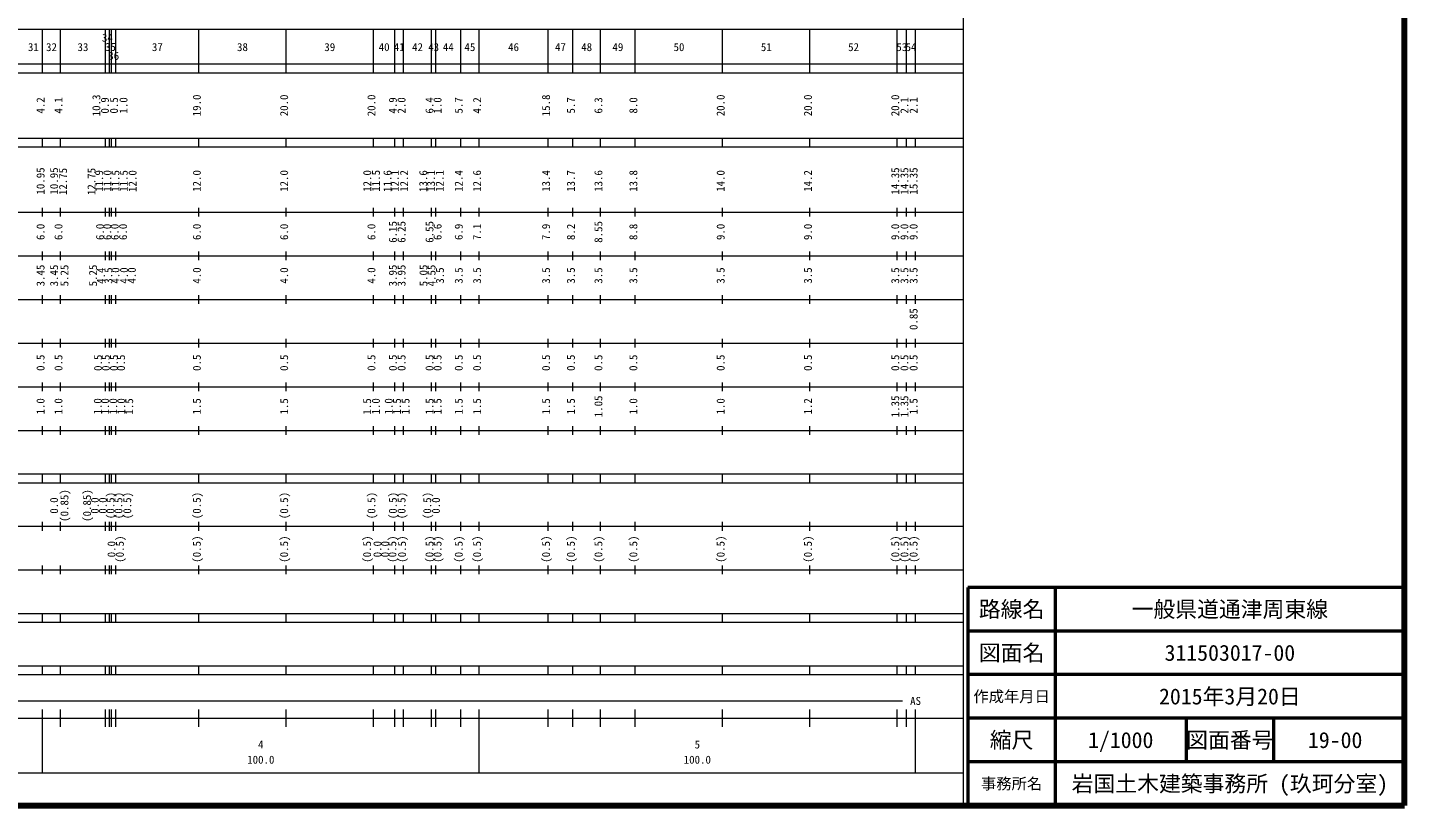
# Model space of a CAD drawing. Units: millimetres on the paper, enlarged 1000 times. Extents: x 40000 to 680000, y 20000 to 380000.
# Drawn here: x 364560 to 680000, y 20000 to 198357 of the extents above; entities that cross this region are included whole.
import ezdxf
from ezdxf.enums import TextEntityAlignment as Align

# ---------------------------------------------------------------- set-up
doc = ezdxf.new("R2010")
doc.units = ezdxf.units.MM
doc.header["$LTSCALE"] = 1000
for name, color, linetype, lineweight in [('M-TTL', 2, 'Continuous', 140), ('M-TTL-BAND', 7, 'Continuous', 13), ('M-TTL-FRAM', 2, 'Continuous', 50), ('M-TTL-LINE', 7, 'Continuous', 50), ('M-TTL-TXT', 7, 'Continuous', 50)]:
    doc.layers.add(name, color=color, linetype=linetype, lineweight=lineweight)
doc.styles.add('ＭＳ ゴシック', font='')
doc.styles.get('ＭＳ ゴシック').set_extended_font_data('MS Gothic')

msp = doc.modelspace()

# ---------------------------------------------------------------- linework, layer by layer
at = {"layer": 'M-TTL'}
for p, q in [((680000, 20000), (680000, 380000)), ((40000, 20000), (680000, 20000))]:
    msp.add_line(p, q, dxfattribs=at)
at = {"layer": 'M-TTL-BAND'}
for p, q in [((579000, 20000), (579000, 370000)), ((68000, 198000), (579000, 198000)), ((368000, 188000), (368000, 198000)), ((372100, 188000), (372100, 198000)), ((382400, 188000), (382400, 198000)), ((383300, 188000), (383300, 198000)), ((383800, 188000), (383800, 198000)), ((384800, 188000), (384800, 198000)), ((403800, 188000), (403800, 198000)), ((423800, 188000), (423800, 198000)), ((443800, 188000), (443800, 198000)), ((448700, 188000), (448700, 198000)), ((450700, 188000), (450700, 198000)), ((457100, 188000), (457100, 198000)), ((458100, 188000), (458100, 198000)), ((463800, 188000), (463800, 198000)), ((468000, 188000), (468000, 198000)), ((483800, 188000), (483800, 198000)), ((489500, 188000), (489500, 198000)), ((495800, 188000), (495800, 198000)), ((503800, 188000), (503800, 198000)), ((523800, 188000), (523800, 198000)), ((543800, 188000), (543800, 198000)), ((563800, 188000), (563800, 198000)), ((565900, 188000), (565900, 198000)), ((568000, 188000), (568000, 198000)), ((40000, 190000), (579000, 190000)), ((40000, 188000), (579000, 188000)), ((40000, 173000), (579000, 173000)), ((40000, 171000), (579000, 171000)), ((368000, 171000), (368000, 173000)), ((372100, 171000), (372100, 173000)), ((382400, 171000), (382400, 173000)), ((383300, 171000), (383300, 173000)), ((383800, 171000), (383800, 173000)), ((384800, 171000), (384800, 173000)), ((403800, 171000), (403800, 173000)), ((423800, 171000), (423800, 173000)), ((443800, 171000), (443800, 173000)), ((448700, 171000), (448700, 173000)), ((450700, 171000), (450700, 173000)), ((457100, 171000), (457100, 173000)), ((458100, 171000), (458100, 173000)), ((463800, 171000), (463800, 173000)), ((468000, 171000), (468000, 173000)), ((483800, 171000), (483800, 173000)), ((489500, 171000), (489500, 173000)), ((495800, 171000), (495800, 173000)), ((503800, 171000), (503800, 173000)), ((523800, 171000), (523800, 173000)), ((543800, 171000), (543800, 173000)), ((563800, 171000), (563800, 173000)), ((565900, 171000), (565900, 173000)), ((568000, 171000), (568000, 173000)), ((40000, 156000), (579000, 156000)), ((368000, 155000), (368000, 157000)), ((372100, 155000), (372100, 157000)), ((382400, 155000), (382400, 157000)), ((383300, 155000), (383300, 157000)), ((383800, 155000), (383800, 157000)), ((384800, 155000), (384800, 157000)), ((403800, 155000), (403800, 157000)), ((423800, 155000), (423800, 157000)), ((443800, 155000), (443800, 157000)), ((448700, 155000), (448700, 157000)), ((450700, 155000), (450700, 157000)), ((457100, 155000), (457100, 157000)), ((458100, 155000), (458100, 157000)), ((463800, 155000), (463800, 157000)), ((468000, 155000), (468000, 157000)), ((483800, 155000), (483800, 157000)), ((489500, 155000), (489500, 157000)), ((495800, 155000), (495800, 157000)), ((503800, 155000), (503800, 157000)), ((523800, 155000), (523800, 157000)), ((543800, 155000), (543800, 157000)), ((563800, 155000), (563800, 157000)), ((565900, 155000), (565900, 157000)), ((568000, 155000), (568000, 157000)), ((46000, 146000), (579000, 146000)), ((368000, 145000), (368000, 147000)), ((372100, 145000), (372100, 147000)), ((382400, 145000), (382400, 147000)), ((383300, 145000), (383300, 147000)), ((383800, 145000), (383800, 147000)), ((384800, 145000), (384800, 147000)), ((403800, 145000), (403800, 147000)), ((423800, 145000), (423800, 147000)), ((443800, 145000), (443800, 147000)), ((448700, 145000), (448700, 147000)), ((450700, 145000), (450700, 147000)), ((457100, 145000), (457100, 147000)), ((458100, 145000), (458100, 147000)), ((463800, 145000), (463800, 147000)), ((468000, 145000), (468000, 147000)), ((483800, 145000), (483800, 147000)), ((489500, 145000), (489500, 147000)), ((495800, 145000), (495800, 147000)), ((503800, 145000), (503800, 147000)), ((523800, 145000), (523800, 147000)), ((543800, 145000), (543800, 147000)), ((563800, 145000), (563800, 147000)), ((565900, 145000), (565900, 147000)), ((568000, 145000), (568000, 147000)), ((52000, 136000), (579000, 136000)), ((368000, 135000), (368000, 137000)), ((372100, 135000), (372100, 137000)), ((382400, 135000), (382400, 137000)), ((383300, 135000), (383300, 137000)), ((383800, 135000), (383800, 137000)), ((384800, 135000), (384800, 137000)), ((403800, 135000), (403800, 137000)), ((423800, 135000), (423800, 137000)), ((443800, 135000), (443800, 137000)), ((448700, 135000), (448700, 137000)), ((450700, 135000), (450700, 137000)), ((457100, 135000), (457100, 137000)), ((458100, 135000), (458100, 137000)), ((463800, 135000), (463800, 137000)), ((468000, 135000), (468000, 137000)), ((483800, 135000), (483800, 137000)), ((489500, 135000), (489500, 137000)), ((495800, 135000), (495800, 137000)), ((503800, 135000), (503800, 137000)), ((523800, 135000), (523800, 137000)), ((543800, 135000), (543800, 137000)), ((563800, 135000), (563800, 137000)), ((565900, 135000), (565900, 137000)), ((568000, 135000), (568000, 137000)), ((368000, 125000), (368000, 127000)), ((372100, 125000), (372100, 127000)), ((382400, 125000), (382400, 127000)), ((383300, 125000), (383300, 127000)), ((383800, 125000), (383800, 127000)), ((384800, 125000), (384800, 127000)), ((403800, 125000), (403800, 127000)), ((423800, 125000), (423800, 127000)), ((443800, 125000), (443800, 127000)), ((448700, 125000), (448700, 127000)), ((450700, 125000), (450700, 127000)), ((457100, 125000), (457100, 127000)), ((458100, 125000), (458100, 127000)), ((463800, 125000), (463800, 127000)), ((468000, 125000), (468000, 127000)), ((483800, 125000), (483800, 127000)), ((489500, 125000), (489500, 127000)), ((495800, 125000), (495800, 127000)), ((503800, 125000), (503800, 127000)), ((523800, 125000), (523800, 127000)), ((543800, 125000), (543800, 127000)), ((563800, 125000), (563800, 127000)), ((565900, 125000), (565900, 127000)), ((568000, 125000), (568000, 127000)), ((46000, 126000), (579000, 126000)), ((368000, 115000), (368000, 117000)), ((372100, 115000), (372100, 117000)), ((382400, 115000), (382400, 117000)), ((383300, 115000), (383300, 117000)), ((383800, 115000), (383800, 117000)), ((384800, 115000), (384800, 117000)), ((403800, 115000), (403800, 117000)), ((423800, 115000), (423800, 117000)), ((443800, 115000), (443800, 117000)), ((448700, 115000), (448700, 117000)), ((450700, 115000), (450700, 117000)), ((457100, 115000), (457100, 117000)), ((458100, 115000), (458100, 117000)), ((463800, 115000), (463800, 117000)), ((468000, 115000), (468000, 117000)), ((483800, 115000), (483800, 117000)), ((489500, 115000), (489500, 117000)), ((495800, 115000), (495800, 117000)), ((503800, 115000), (503800, 117000)), ((523800, 115000), (523800, 117000)), ((543800, 115000), (543800, 117000)), ((563800, 115000), (563800, 117000)), ((565900, 115000), (565900, 117000)), ((568000, 115000), (568000, 117000)), ((52000, 116000), (579000, 116000)), ((46000, 106000), (579000, 106000)), ((368000, 105000), (368000, 107000)), ((372100, 105000), (372100, 107000)), ((382400, 105000), (382400, 107000)), ((383300, 105000), (383300, 107000)), ((383800, 105000), (383800, 107000)), ((384800, 105000), (384800, 107000)), ((403800, 105000), (403800, 107000)), ((423800, 105000), (423800, 107000)), ((443800, 105000), (443800, 107000)), ((448700, 105000), (448700, 107000)), ((450700, 105000), (450700, 107000)), ((457100, 105000), (457100, 107000)), ((458100, 105000), (458100, 107000)), ((463800, 105000), (463800, 107000)), ((468000, 105000), (468000, 107000)), ((483800, 105000), (483800, 107000)), ((489500, 105000), (489500, 107000)), ((495800, 105000), (495800, 107000)), ((503800, 105000), (503800, 107000)), ((523800, 105000), (523800, 107000)), ((543800, 105000), (543800, 107000)), ((563800, 105000), (563800, 107000)), ((565900, 105000), (565900, 107000)), ((568000, 105000), (568000, 107000)), ((40000, 96000), (579000, 96000)), ((368000, 94000), (368000, 96000)), ((372100, 94000), (372100, 96000)), ((382400, 94000), (382400, 96000)), ((383300, 94000), (383300, 96000)), ((383800, 94000), (383800, 96000)), ((384800, 94000), (384800, 96000)), ((403800, 94000), (403800, 96000)), ((423800, 94000), (423800, 96000)), ((443800, 94000), (443800, 96000)), ((448700, 94000), (448700, 96000)), ((450700, 94000), (450700, 96000)), ((457100, 94000), (457100, 96000)), ((458100, 94000), (458100, 96000)), ((463800, 94000), (463800, 96000)), ((468000, 94000), (468000, 96000)), ((483800, 94000), (483800, 96000)), ((489500, 94000), (489500, 96000)), ((495800, 94000), (495800, 96000)), ((503800, 94000), (503800, 96000)), ((523800, 94000), (523800, 96000)), ((543800, 94000), (543800, 96000)), ((563800, 94000), (563800, 96000)), ((565900, 94000), (565900, 96000)), ((568000, 94000), (568000, 96000)), ((40000, 94000), (579000, 94000)), ((49000, 84000), (579000, 84000)), ((368000, 83000), (368000, 85000)), ((372100, 83000), (372100, 85000)), ((382400, 83000), (382400, 85000)), ((383300, 83000), (383300, 85000)), ((383800, 83000), (383800, 85000)), ((384800, 83000), (384800, 85000)), ((403800, 83000), (403800, 85000)), ((423800, 83000), (423800, 85000)), ((443800, 83000), (443800, 85000)), ((448700, 83000), (448700, 85000)), ((450700, 83000), (450700, 85000)), ((457100, 83000), (457100, 85000)), ((458100, 83000), (458100, 85000)), ((463800, 83000), (463800, 85000)), ((468000, 83000), (468000, 85000)), ((483800, 83000), (483800, 85000)), ((489500, 83000), (489500, 85000)), ((495800, 83000), (495800, 85000)), ((503800, 83000), (503800, 85000)), ((523800, 83000), (523800, 85000)), ((543800, 83000), (543800, 85000)), ((563800, 83000), (563800, 85000)), ((565900, 83000), (565900, 85000)), ((568000, 83000), (568000, 85000)), ((40000, 74000), (579000, 74000)), ((368000, 73000), (368000, 75000)), ((372100, 73000), (372100, 75000)), ((382400, 73000), (382400, 75000)), ((383300, 73000), (383300, 75000)), ((383800, 73000), (383800, 75000)), ((384800, 73000), (384800, 75000)), ((403800, 73000), (403800, 75000)), ((423800, 73000), (423800, 75000)), ((443800, 73000), (443800, 75000)), ((448700, 73000), (448700, 75000)), ((450700, 73000), (450700, 75000)), ((457100, 73000), (457100, 75000)), ((458100, 73000), (458100, 75000)), ((463800, 73000), (463800, 75000)), ((468000, 73000), (468000, 75000)), ((483800, 73000), (483800, 75000)), ((489500, 73000), (489500, 75000)), ((495800, 73000), (495800, 75000)), ((503800, 73000), (503800, 75000)), ((523800, 73000), (523800, 75000)), ((543800, 73000), (543800, 75000)), ((563800, 73000), (563800, 75000)), ((565900, 73000), (565900, 75000)), ((568000, 73000), (568000, 75000)), ((40000, 64000), (579000, 64000)), ((368000, 62000), (368000, 64000)), ((372100, 62000), (372100, 64000)), ((382400, 62000), (382400, 64000)), ((383300, 62000), (383300, 64000)), ((383800, 62000), (383800, 64000)), ((384800, 62000), (384800, 64000)), ((403800, 62000), (403800, 64000)), ((423800, 62000), (423800, 64000)), ((443800, 62000), (443800, 64000)), ((448700, 62000), (448700, 64000)), ((450700, 62000), (450700, 64000)), ((457100, 62000), (457100, 64000)), ((458100, 62000), (458100, 64000)), ((463800, 62000), (463800, 64000)), ((468000, 62000), (468000, 64000)), ((483800, 62000), (483800, 64000)), ((489500, 62000), (489500, 64000)), ((495800, 62000), (495800, 64000)), ((503800, 62000), (503800, 64000)), ((523800, 62000), (523800, 64000)), ((543800, 62000), (543800, 64000)), ((563800, 62000), (563800, 64000)), ((565900, 62000), (565900, 64000)), ((568000, 62000), (568000, 64000)), ((40000, 62000), (579000, 62000)), ((40000, 52000), (579000, 52000)), ((368000, 50000), (368000, 52000)), ((372100, 50000), (372100, 52000)), ((382400, 50000), (382400, 52000)), ((383300, 50000), (383300, 52000)), ((383800, 50000), (383800, 52000)), ((384800, 50000), (384800, 52000)), ((403800, 50000), (403800, 52000)), ((423800, 50000), (423800, 52000)), ((443800, 50000), (443800, 52000)), ((448700, 50000), (448700, 52000)), ((450700, 50000), (450700, 52000)), ((457100, 50000), (457100, 52000)), ((458100, 50000), (458100, 52000)), ((463800, 50000), (463800, 52000)), ((468000, 50000), (468000, 52000)), ((483800, 50000), (483800, 52000)), ((489500, 50000), (489500, 52000)), ((495800, 50000), (495800, 52000)), ((503800, 50000), (503800, 52000)), ((523800, 50000), (523800, 52000)), ((543800, 50000), (543800, 52000)), ((563800, 50000), (563800, 52000)), ((565900, 50000), (565900, 52000)), ((568000, 50000), (568000, 52000)), ((40000, 50000), (579000, 50000)), ((71000, 44000), (565000, 44000)), ((368000, 27500), (368000, 42000)), ((372100, 38000), (372100, 42000)), ((382400, 38000), (382400, 42000)), ((383300, 38000), (383300, 42000)), ((383800, 38000), (383800, 42000)), ((384800, 38000), (384800, 42000)), ((403800, 38000), (403800, 42000)), ((423800, 38000), (423800, 42000)), ((443800, 38000), (443800, 42000)), ((448700, 38000), (448700, 42000)), ((450700, 38000), (450700, 42000)), ((457100, 38000), (457100, 42000)), ((458100, 38000), (458100, 42000)), ((463800, 38000), (463800, 42000)), ((468000, 27500), (468000, 42000)), ((483800, 38000), (483800, 42000)), ((489500, 38000), (489500, 42000)), ((495800, 38000), (495800, 42000)), ((503800, 38000), (503800, 42000)), ((523800, 38000), (523800, 42000)), ((543800, 38000), (543800, 42000)), ((563800, 38000), (563800, 42000)), ((565900, 38000), (565900, 42000)), ((568000, 27500), (568000, 42000)), ((40000, 40000), (579000, 40000)), ((68000, 27500), (579000, 27500))]:
    msp.add_line(p, q, dxfattribs=at)
at = {"layer": 'M-TTL-FRAM'}
for p, q in [((680000, 70000), (580000, 70000)), ((580000, 70000), (580000, 20000))]:
    msp.add_line(p, q, dxfattribs=at)
at = {"layer": 'M-TTL-LINE'}
for p, q in [((600000, 70000), (600000, 20000)), ((680000, 60000), (580000, 60000)), ((680000, 50000), (580000, 50000)), ((680000, 40000), (580000, 40000)), ((630000, 40000), (630000, 30000)), ((650000, 40000), (650000, 30000)), ((680000, 30000), (580000, 30000))]:
    msp.add_line(p, q, dxfattribs=at)

# ---------------------------------------------------------------- texts
at = {"layer": 'M-TTL-BAND', "style": 'ＭＳ ゴシック'}
for s, p in [('34', (382850, 194555)), ('31', (365900, 192405)), ('32', (370050, 192405)), ('33', (377250, 192405)), ('35', (383550, 192444)), ('36', (384300, 190411)), ('37', (394300, 192405)), ('38', (413800, 192405)), ('39', (433800, 192405)), ('40', (446250, 192405)), ('41', (449700, 192405)), ('42', (453900, 192405)), ('43', (457600, 192405)), ('44', (460950, 192405)), ('45', (465900, 192405)), ('46', (475900, 192405)), ('47', (486650, 192405)), ('48', (492650, 192405)), ('49', (499800, 192405)), ('50', (513800, 192405)), ('51', (533800, 192405)), ('52', (553800, 192405)), ('53', (564850, 192405)), ('54', (566950, 192405)), ('AS', (568000, 42500)), ('4', (418000, 32523)), ('5', (518000, 32523)), ('100.0', (418000, 29033)), ('100.0', (518000, 29033))]:
    msp.add_text(s, height=1833, dxfattribs=at).set_placement(p, align=Align.BOTTOM_CENTER)
for s, p in [('4.2', (369000, 180500)), ('4.1', (373100, 180500)), ('10.3', (381782, 180500)), ('0.9', (383731, 180500)), ('0.5', (385822, 180500)), ('1.0', (388010, 180500)), ('19.0', (404800, 180500)), ('20.0', (424800, 180500)), ('20.0', (444800, 180500)), ('4.9', (449700, 180500)), ('2.0', (451700, 180500)), ('6.4', (458100, 180500)), ('1.0', (459949, 180500)), ('5.7', (464800, 180500)), ('4.2', (469000, 180500)), ('15.8', (484800, 180500)), ('5.7', (490500, 180500)), ('6.3', (496800, 180500)), ('8.0', (504800, 180500)), ('20.0', (524800, 180500)), ('20.0', (544800, 180500)), ('20.0', (564800, 180500)), ('2.1', (566900, 180500)), ('2.1', (569000, 180500)), ('10.95', (369000, 163174)), ('10.95', (372100, 163174)), ('12.75', (374147, 163054)), ('12.75', (380670, 163054)), ('11.9', (382416, 163174)), ('11.0', (384304, 163174)), ('11.5', (386165, 163174)), ('11.5', (388056, 163174)), ('12.0', (390075, 163157)), ('12.0', (404800, 163174)), ('12.0', (424800, 163174)), ('12.0', (443839, 163174)), ('11.5', (445838, 163212)), ('11.6', (448475, 163161)), ('12.1', (450157, 163174)), ('12.2', (452280, 163174)), ('13.6', (456663, 163156)), ('13.1', (458459, 163174)), ('12.1', (460444, 163174)), ('12.4', (464800, 163174)), ('12.6', (469000, 163174)), ('13.4', (484800, 163174)), ('13.7', (490500, 163174)), ('13.6', (496800, 163174)), ('13.8', (504800, 163174)), ('14.0', (524800, 163174)), ('14.2', (544800, 163174)), ('14.35', (564800, 163174)), ('14.35', (566900, 163174)), ('15.35', (569000, 163174)), ('6.0', (369000, 151500)), ('6.0', (373100, 151500)), ('6.0', (382625, 151500)), ('6.0', (384273, 151500)), ('6.0', (385984, 151500)), ('6.0', (387901, 151500)), ('6.0', (404800, 151500)), ('6.0', (424800, 151500)), ('6.0', (444800, 151500)), ('6.15', (449700, 151500)), ('6.25', (451700, 151500)), ('6.55', (458100, 151500)), ('6.6', (459949, 151500)), ('6.9', (464800, 151500)), ('7.1', (469000, 151500)), ('7.9', (484800, 151500)), ('8.2', (490500, 151500)), ('8.55', (496800, 151500)), ('8.8', (504800, 151500)), ('9.0', (524800, 151500)), ('9.0', (544800, 151500)), ('9.0', (564800, 151500)), ('9.0', (566900, 151500)), ('9.0', (569000, 151500)), ('3.45', (369000, 141500)), ('3.45', (372100, 141500)), ('5.25', (374470, 141500)), ('5.25', (381025, 141500)), ('4.4', (382836, 141441)), ('3.5', (384534, 141500)), ('4.0', (386164, 141500)), ('4.0', (388114, 141500)), ('4.0', (389916, 141511)), ('4.0', (404800, 141500)), ('4.0', (424800, 141500)), ('4.0', (444800, 141500)), ('3.95', (449700, 141500)), ('3.95', (451700, 141500)), ('5.05', (456718, 141507)), ('4.55', (458572, 141500)), ('3.5', (460497, 141500)), ('3.5', (464800, 141500)), ('3.5', (469000, 141500)), ('3.5', (484800, 141500)), ('3.5', (490500, 141500)), ('3.5', (496800, 141500)), ('3.5', (504800, 141500)), ('3.5', (524800, 141500)), ('3.5', (544800, 141500)), ('3.5', (564800, 141500)), ('3.5', (566900, 141500)), ('3.5', (569000, 141500)), ('0.85', (569000, 131500)), ('0.5', (369000, 121500)), ('0.5', (373100, 121500)), ('0.5', (382174, 121500)), ('0.5', (383942, 121500)), ('0.5', (385800, 121500)), ('0.5', (387427, 121500)), ('0.5', (404800, 121500)), ('0.5', (424800, 121500)), ('0.5', (444800, 121500)), ('0.5', (449700, 121500)), ('0.5', (451700, 121500)), ('0.5', (458100, 121500)), ('0.5', (459949, 121500)), ('0.5', (464800, 121500)), ('0.5', (469000, 121500)), ('0.5', (484800, 121500)), ('0.5', (490500, 121500)), ('0.5', (496800, 121500)), ('0.5', (504800, 121500)), ('0.5', (524800, 121500)), ('0.5', (544800, 121500)), ('0.5', (564800, 121500)), ('0.5', (566900, 121500)), ('0.5', (569000, 121500)), ('1.05', (496800, 111500)), ('1.35', (564800, 111500)), ('1.35', (566900, 111500)), ('1.0', (369000, 111500)), ('1.0', (373100, 111500)), ('1.0', (382099, 111500)), ('1.0', (383782, 111500)), ('1.0', (385643, 111500)), ('1.0', (387482, 111500)), ('1.5', (389308, 111490)), ('1.5', (404800, 111500)), ('1.5', (424800, 111500)), ('1.5', (443805, 111487)), ('1.0', (445823, 111500)), ('1.0', (448757, 111500)), ('1.5', (450649, 111500)), ('1.5', (452615, 111502)), ('1.5', (458100, 111500)), ('1.5', (459949, 111500)), ('1.5', (464800, 111500)), ('1.5', (469000, 111500)), ('1.5', (484800, 111500)), ('1.5', (490500, 111500)), ('1.0', (504800, 111500)), ('1.0', (524800, 111500)), ('1.2', (544800, 111500)), ('1.5', (569000, 111500)), ('(0.85)', (374470, 88764)), ('(0.85)', (379644, 88764)), ('(0.5)', (385020, 88764)), ('(0.5)', (386836, 88764)), ('(0.5)', (388863, 88764)), ('(0.5)', (404800, 88764)), ('(0.5)', (424800, 88764)), ('(0.5)', (444800, 88764)), ('(0.5)', (449700, 88764)), ('(0.5)', (451700, 88764)), ('(0.5)', (457588, 88764)), ('0.0', (372100, 88764)), ('0.0', (381429, 88764)), ('0.0', (383265, 88764)), ('0.0', (459583, 88764)), ('0.0', (385256, 78764)), ('(0.5)', (387170, 78764)), ('(0.5)', (404800, 78764)), ('(0.5)', (424800, 78764)), ('(0.5)', (443800, 78764)), ('0.0', (446170, 78764)), ('0.0', (447934, 78764)), ('(0.5)', (449589, 78764)), ('(0.5)', (451811, 78764)), ('(0.5)', (458100, 78764)), ('(0.5)', (459949, 78764)), ('(0.5)', (464800, 78764)), ('(0.5)', (469000, 78764)), ('(0.5)', (484800, 78764)), ('(0.5)', (490500, 78764)), ('(0.5)', (496800, 78764)), ('(0.5)', (504800, 78764)), ('(0.5)', (524800, 78764)), ('(0.5)', (544800, 78764)), ('(0.5)', (564800, 78764)), ('(0.5)', (566900, 78764)), ('(0.5)', (569000, 78764))]:
    msp.add_text(s, height=1833, rotation=90, dxfattribs=at).set_placement(p, align=Align.BOTTOM_CENTER)
at = {"layer": 'M-TTL-TXT', "style": 'ＭＳ ゴシック'}
for s, height, p in [('路線名', 3666, (590000, 65000)), ('路線名', 3666, (590000, 65000)), ('一般県道通津周東線', 3666, (640000, 65000)), ('図面名', 3666, (590000, 55000)), ('図面名', 3666, (590000, 55000)), ('311503017-00', 3666, (640000, 55000)), ('2015年3月20日', 3666, (640000, 45000)), ('作成年月日', 2566, (590000, 45000)), ('作成年月日', 2566, (590000, 45000)), ('縮尺', 3666, (590000, 35000)), ('縮尺', 3666, (590000, 35000)), ('1/1000', 3666, (615000, 35000)), ('図面番号', 3666, (640000, 35000)), ('図面番号', 3666, (640000, 35000)), ('19-00', 3666, (664125, 35000)), ('事務所名', 2566, (590000, 25000)), ('事務所名', 2566, (590000, 25000)), ('岩国土木建築事務所 (玖珂分室)', 3666, (640000, 25000))]:
    msp.add_text(s, height=height, dxfattribs=at).set_placement(p, align=Align.MIDDLE_CENTER)

doc.saveas('drawing.dxf')
